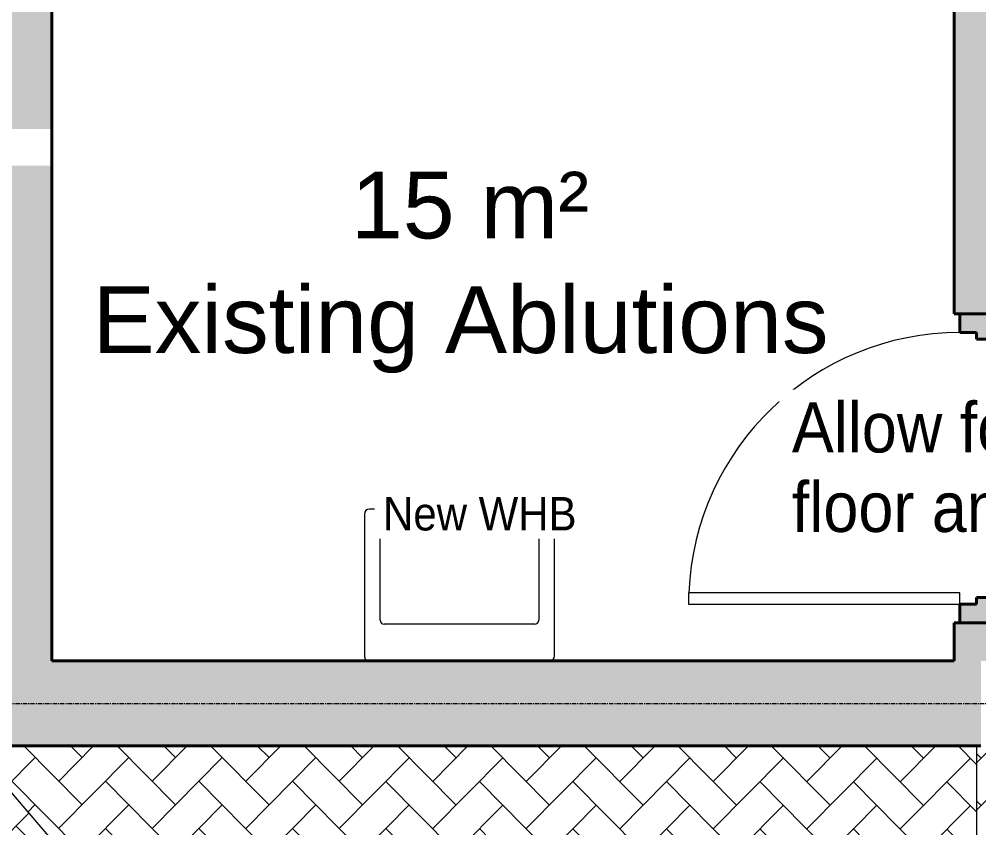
# Model space of a CAD drawing. Header units: millimetres. Extents: x -44657 to 28812, y -28146 to 16565.
# Drawn here: x 909 to 3784, y -8048 to -5627 of the extents above; entities that cross this region are included whole.
import ezdxf

# ---------------------------------------------------------------- set-up
doc = ezdxf.new("R2010")
doc.units = ezdxf.units.MM
doc.linetypes.add('Grid Line', pattern=[22.225, 12.7, -3.175, 3.175, -3.175])
for name, color, linetype, lineweight in [('A-AREA-IDEN', 2, 'Continuous', 5), ('A-DOOR', 31, 'Continuous', 9), ('A-FLOR', 192, 'Continuous', 9), ('A-FLOR-PATT', 8, 'Continuous', 9), ('A-WALL-PATT', 111, 'Continuous', 9), ('G-ANNO-TEXT', 231, 'Continuous', 5), ('I-WALL', 2, 'Continuous', 9), ('P-SANR-FIXT', 6, 'Continuous', 5), ('S-GRID', 1, 'Continuous', 5)]:
    doc.layers.add(name, color=color, linetype=linetype, lineweight=lineweight)
doc.styles.add('Arial_1', font='arial.ttf', dxfattribs={"height": 200})
doc.styles.add('Arial_5', font='arial.ttf', dxfattribs={"width": 0.9, "height": 150})
doc.styles.add('Arial_6', font='arial.ttf', dxfattribs={"width": 0.9, "height": 100})

# ---------------------------------------------------------------- blocks, each defined once
blk = doc.blocks.new('Door Timber Frame - Single - Single Timber Framed Flush Panel - 813x2032mm-612731-NEW PROPOSED GROUND STOREY PLAN _White Box_')
at = {"layer": 'A-DOOR'}
h = blk.add_hatch(color=9, dxfattribs=at)
h.paths.add_polyline_path([(-199.5, -57), (-123.5, -57), (-123.5, 0), (-143.5, 0), (-143.5, 50), (-199.5, 50)])
h.paths.add_polyline_path([(649.5, -57), (725.5, -57), (725.5, 50), (669.5, 50), (669.5, 0), (649.5, 0)])
at = {"layer": 'A-DOOR', "color": 55}
for p, q in [((-109.5, 863), (-143.5, 863)), ((-143.5, 863), (-143.5, 50)), ((-109.5, 50), (-109.5, 863)), ((-143.5, 50), (-109.5, 50))]:
    blk.add_line(p, q, dxfattribs=at)
at = {"layer": 'A-DOOR', "color": 8, "lineweight": 40}
for p, q in [((-199.5, -57), (-199.5, 50)), ((-199.5, 50), (-143.5, 50)), ((-143.5, 50), (-143.5, 0)), ((669.5, 0), (669.5, 50)), ((669.5, 50), (725.5, 50)), ((725.5, 50), (725.5, -57)), ((649.5, 0), (669.5, 0)), ((649.5, -57), (649.5, 0)), ((-143.5, 0), (-123.5, 0)), ((-123.5, 0), (-123.5, -57)), ((-123.5, -57), (-199.5, -57)), ((725.5, -57), (649.5, -57))]:
    blk.add_line(p, q, dxfattribs=at)
at = {"layer": 'A-DOOR', "color": 55}
blk.add_arc((-143.5, 50), 813, 0, 87.6032, dxfattribs=at)
blk = doc.blocks.new('Washhandbasin - Washhandbasin-V76-NEW PROPOSED GROUND STOREY PLAN _White Box_')
at = {"layer": 'P-SANR-FIXT'}
for p, q in [((-285, 22), (-285, -403)), ((285, -403), (285, 22)), ((-237.5, -358.5), (-237.5, -85)), ((-225.5, -73), (225.5, -73)), ((237.5, -85), (237.5, -358.5)), ((225.5, -370.5), (-225.5, -370.5)), ((-270, -418), (270, -418))]:
    blk.add_line(p, q, dxfattribs=at)
for centre, radius, start, end in [((-270, 22), 15, 90, 180), ((270, 22), 15, 360, 90), ((-225.5, -85), 12, 90, 180), ((225.5, -85), 12, 0, 90), ((-225.5, -358.5), 12, 180, 270), ((225.5, -358.5), 12, 270, 0), ((-270, -403), 15, 180, 270), ((270, -403), 15, 270, 360)]:
    blk.add_arc(centre, radius, start, end, dxfattribs=at)

msp = doc.modelspace()

# ---------------------------------------------------------------- hatches: boundary and pattern name
at = {"layer": 'A-FLOR-PATT', "lineweight": 5}
h = msp.add_hatch(dxfattribs=at)
h.set_pattern_fill('FP_31', color=253, style=0, pattern_type=2)
h.set_pattern_definition([(45.25, (-12979.83, -8467.64), (0.00095, 141.4213), [298.705, -99.568]), (134.751, (-12909.73, -8396.92), (0.0008, 141.4213), [298.699, -99.566])])
h.paths.add_polyline_path([(3777.4, -11302.7), (764.4, -7802.7), (760, -11302.7), (2366.4, -11302.7)])
h = msp.add_hatch(dxfattribs=at)
h.set_pattern_fill('FP_29', color=253, style=0, pattern_type=2)
h.set_pattern_definition([(45.253, (-12979.59, -8462.97), (-0.0015, 141.4192), [298.446, -99.482]), (134.702, (-12909.55, -8392.31), (0.00014, 141.419), [298.684, -99.561])])
h.paths.add_polyline_path([(3777.4, -11302.7), (3777.4, -7802.7), (764.4, -7802.7), (2366.4, -9663.6)])
h = msp.add_hatch(dxfattribs=at)
h.set_pattern_fill('FP_24', color=253, style=0, pattern_type=2)
h.set_pattern_definition([(45, (-12967.11, -8476.31), (-0.0007, 141.41923), [299.998, -99.999]), (135, (-12896.395, -8405.605), (0.0007, 141.41923), [299.998, -99.999])])
h.paths.add_polyline_path([(5599.4, -11302.7), (5599.4, -7802.7), (3777.4, -7802.7), (3777.4, -11302.7)])
at = {"layer": 'A-WALL-PATT'}
h = msp.add_hatch(color=9, dxfattribs=at)
h.paths.add_polyline_path([(1006.4, -7802.7), (1006.4, -6065.3), (764.4, -6065.3), (764.4, -7802.7)])
h.paths.add_polyline_path([(776.4, -5955.3), (1006.4, -5955.3), (1006.4, -2066.7), (764.4, -2066.7), (764.4, -5955.3)])
h = msp.add_hatch(color=9, dxfattribs=at)
h.paths.add_polyline_path([(3844.4, -7548.7), (3844.4, -7434.2), (3710.4, -7434.2), (3710.4, -7548.7), (3834.4, -7548.7)])
h.paths.add_polyline_path([(3727.4, -6509.2), (3844.4, -6509.2), (3844.4, -4466.7), (3710.4, -4466.7), (3710.4, -6509.2)])
h = msp.add_hatch(color=9, dxfattribs=at)
h.paths.add_polyline_path([(5620.4, -7802.7), (5878.4, -7802.7), (5878.4, -7548.7), (5620.4, -7548.7)])
h.paths.add_polyline_path([(3790.4, -7802.7), (3790.4, -7548.7), (1006.4, -7548.7), (1006.4, -7802.7), (2366.4, -7802.7)])

# ---------------------------------------------------------------- linework, layer by layer
at = {"layer": 'A-FLOR'}
for p in [(764.4, -7802.7), (3777.4, -7802.7)]:
    msp.add_line(p, (3777.4, -11302.7), dxfattribs=at)
at = {"layer": 'I-WALL', "color": 8, "lineweight": 40}
for p, q in [((3710.4, -4466.7), (3710.4, -6509.2)), ((1006.4, -7548.7), (1006.4, -5577.3)), ((3710.4, -6509.2), (3727.4, -6509.2)), ((3710.4, -7434.2), (3710.4, -7548.7)), ((3727.4, -7434.2), (3710.4, -7434.2)), ((3710.4, -7548.7), (1006.4, -7548.7)), ((764.4, -7802.7), (3790.4, -7802.7))]:
    msp.add_line(p, q, dxfattribs=at)
at = {"layer": 'S-GRID', "linetype": 'Grid Line'}
msp.add_line((-34973, -7675.7), (7444.6, -7675.7), dxfattribs=at)

# ---------------------------------------------------------------- block references
at = {"layer": 'A-DOOR', "color": 55, "rotation": 89.99999999999972}
msp.add_blockref('Door Timber Frame - Single - Single Timber Framed Flush Panel - 813x2032mm-612731-NEW PROPOSED GROUND STOREY PLAN _White Box_', (3777.4, -7234.7), dxfattribs=at)
at = {"layer": 'P-SANR-FIXT', "rotation": 180}
msp.add_blockref('Washhandbasin - Washhandbasin-V76-NEW PROPOSED GROUND STOREY PLAN _White Box_', (2228.1, -7511.7), dxfattribs=at)

# ---------------------------------------------------------------- texts
at = {"layer": 'A-AREA-IDEN', "char_height": 200, "attachment_point": 1, "style": 'Arial_1'}
for s, insert, width in [('15 m²', (1902.7, -6083.2), 881.856), ('Existing Ablutions', (1128.7, -6426.4), 2757.805)]:
    msp.add_mtext(s, dxfattribs=dict(at, insert=insert, width=width))

# ---------------------------------------------------------------- next in the draw order: texts
at = {"layer": 'G-ANNO-TEXT', "color": 7, "attachment_point": 1, "bg_fill": 3, "box_fill_scale": 1.25, "bg_fill_color": 256, "bg_fill_true_color": 13158600, "bg_fill_transparency": 0}
for s, insert, char_height, width, style in [('Allow for painting of ', (3223.9, -6774.2), 150, 2063.544, 'Arial_5'), ('New WHB', (1999.1, -7057.8), 100, 692.658, 'Arial_6')]:
    msp.add_mtext(s, dxfattribs=dict(at, insert=insert, char_height=char_height, width=width, style=style))

# ---------------------------------------------------------------- next in the draw order: texts
at = {"layer": 'G-ANNO-TEXT', "color": 7, "insert": (3223.9, -7012.4), "char_height": 150, "width": 1522.405, "attachment_point": 1, "style": 'Arial_5', "bg_fill": 3, "box_fill_scale": 1.25, "bg_fill_color": 256, "bg_fill_true_color": 13158600, "bg_fill_transparency": 0}
msp.add_mtext('floor and walls ', dxfattribs=at)

doc.saveas('drawing.dxf')
